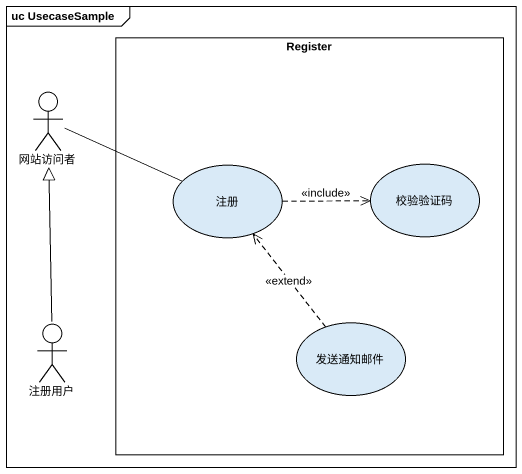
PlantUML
@startuml
mainframe uc UsecaseSample
rectangle Register {
  usecase 注册
  usecase 校验验证码
  usecase 发送通知邮件
}
actor 网站访问者
actor 注册用户
网站访问者 -right- 注册
注册 .right.> 校验验证码 : <<include>>
注册用户 -up-|> 网站访问者
发送通知邮件 .up.> 注册 : <<extend>>
@enduml
